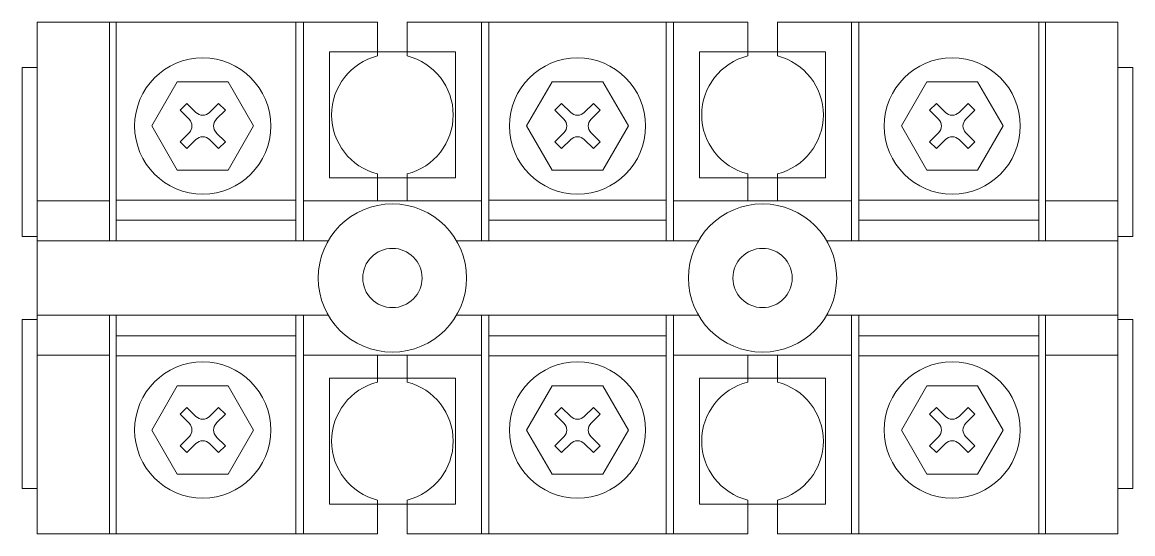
# Model space of a CAD drawing. Header units: inches. Extents: x 0 to 204, y 0 to 94.
import ezdxf

# ---------------------------------------------------------------- set-up
doc = ezdxf.new("R2010")
doc.units = ezdxf.units.IN
doc.layers.add('3', color=9, linetype='Continuous', lineweight=15)
doc.layers.add('hw_VTP', color=7, linetype='Continuous', lineweight=13)

# ---------------------------------------------------------------- blocks, each defined once
blk = doc.blocks.new('1')
at = {"layer": '3'}
for p, q in [((-1.527, 1.069), (-1.069, 1.527)), ((-1.069, 1.527), (-0.458, 0.916)), ((0.458, 0.916), (1.069, 1.527)), ((1.069, 1.527), (1.527, 1.069)), ((-1.527, 1.069), (-0.916, 0.458)), ((0.916, 0.458), (1.527, 1.069)), ((-1.527, -1.069), (-0.916, -0.458)), ((0.916, -0.458), (1.527, -1.069)), ((-1.527, -1.069), (-1.069, -1.527)), ((-1.069, -1.527), (-0.458, -0.916)), ((0.458, -0.916), (1.069, -1.527)), ((1.069, -1.527), (1.527, -1.069))]:
    blk.add_line(p, q, dxfattribs=at)
blk.add_lwpolyline([(-1.715, -2.97), (-3.429, 0), (-1.715, 2.97), (1.715, 2.97), (3.429, 0), (1.715, -2.97)], close=True, dxfattribs=at)
blk.add_circle((0, 0), 4.59, dxfattribs=at)
for centre, start, end in [((0, 1.375), 225, 315), ((-1.375, 0), 315, 45), ((1.375, 0), 135, 225), ((0, -1.375), 45, 135)]:
    blk.add_arc(centre, 0.648, start, end, dxfattribs=at)
blk = doc.blocks.new('CD_3P-500A')
at = {"layer": 'hw_VTP', "linetype": 'Continuous'}
for p, q in [((-65.28, 47), (-65.28, -47)), ((-2.72, 47), (-65.28, 47)), ((-51.97, 47), (-51.97, 6.81)), ((-50.74, 47), (-50.74, 6.81)), ((-17.71, 47), (-17.71, 6.81)), ((-16.35, 47), (-16.35, 6.81)), ((-2.72, 47), (-2.72, 40.81)), ((65.27, 47), (2.72, 47)), ((2.72, 47), (2.72, 40.81)), ((16.35, 47), (16.35, 6.81)), ((17.71, 47), (17.71, 6.81)), ((50.28, 47), (50.28, 6.81)), ((51.64, 47), (51.64, 6.81)), ((65.27, 47), (65.27, 40.81)), ((133.27, 47), (70.72, 47)), ((70.72, 47), (70.72, 40.81)), ((84.34, 47), (84.34, 6.81)), ((85.7, 47), (85.7, 6.81)), ((118.73, 47), (118.73, 6.81)), ((119.96, 6.81), (119.96, 47)), ((133.27, -47), (133.27, 47)), ((2.72, 41.56), (-2.72, 41.56)), ((70.72, 41.56), (65.27, 41.56)), ((-68, 7.63), (-68, 38.69)), ((-68, 38.69), (-65.28, 38.69)), ((136, 38.69), (133.27, 38.69)), ((136, 7.63), (136, 38.69)), ((-2.72, 19.14), (-2.72, 14.17)), ((2.72, 19.14), (2.72, 14.17)), ((65.27, 19.14), (65.27, 14.17)), ((70.72, 19.14), (70.72, 14.17)), ((-50.74, 14.31), (-17.71, 14.31)), ((17.71, 14.31), (50.28, 14.31)), ((85.7, 14.31), (118.73, 14.31)), ((-51.97, 14.17), (-65.28, 14.17)), ((-16.35, 14.17), (16.35, 14.17)), ((84.34, 14.17), (51.64, 14.17)), ((119.96, 14.17), (133.27, 14.17)), ((-50.74, 10.63), (-17.71, 10.63)), ((17.71, 10.63), (50.28, 10.63)), ((85.7, 10.63), (118.73, 10.63)), ((-65.28, 7.63), (-68, 7.63)), ((-65.28, 6.81), (-11.8, 6.81)), ((11.8, 6.81), (56.19, 6.81)), ((79.79, 6.81), (133.27, 6.81)), ((133.27, 7.63), (136, 7.63)), ((-68, -38.69), (-68, -7.63)), ((-65.28, -7.63), (-68, -7.63)), ((-65.28, -6.81), (-11.8, -6.81)), ((-51.97, -6.81), (-51.97, -47)), ((-50.74, -6.81), (-50.74, -47)), ((-17.71, -6.81), (-17.71, -47)), ((-16.35, -6.81), (-16.35, -47)), ((11.8, -6.81), (56.19, -6.81)), ((16.35, -6.81), (16.35, -47)), ((17.71, -6.81), (17.71, -47)), ((50.28, -6.81), (50.28, -47)), ((51.64, -6.81), (51.64, -47)), ((79.79, -6.81), (133.27, -6.81)), ((84.34, -6.81), (84.34, -47)), ((85.7, -6.81), (85.7, -47)), ((118.73, -6.81), (118.73, -47)), ((119.96, -47), (119.96, -6.81)), ((133.27, -7.63), (136, -7.63)), ((136, -38.69), (136, -7.63)), ((-50.74, -10.63), (-17.71, -10.63)), ((17.71, -10.63), (50.28, -10.63)), ((85.7, -10.63), (118.73, -10.63)), ((-51.97, -14.17), (-65.28, -14.17)), ((-16.35, -14.17), (16.35, -14.17)), ((-2.72, -19.14), (-2.72, -14.17)), ((2.72, -19.14), (2.72, -14.17)), ((84.34, -14.17), (51.64, -14.17)), ((65.27, -19.14), (65.27, -14.17)), ((70.72, -19.14), (70.72, -14.17)), ((119.96, -14.17), (133.27, -14.17)), ((-50.74, -14.31), (-17.71, -14.31)), ((17.71, -14.31), (50.28, -14.31)), ((85.7, -14.31), (118.73, -14.31)), ((-68, -38.69), (-65.28, -38.69)), ((136, -38.69), (133.27, -38.69)), ((-2.72, -47), (-2.72, -40.81)), ((2.72, -41.56), (-2.72, -41.56)), ((2.72, -47), (2.72, -40.81)), ((65.27, -47), (65.27, -40.81)), ((70.72, -41.56), (65.27, -41.56)), ((70.72, -47), (70.72, -40.81)), ((-65.28, -47), (-2.72, -47)), ((2.72, -47), (65.27, -47)), ((70.72, -47), (133.27, -47))]:
    blk.add_line(p, q, dxfattribs=at)
for points in [[(-2.72, 41.56), (-11.58, 41.56), (-11.58, 18.39), (11.58, 18.39), (11.58, 41.56), (2.72, 41.56)], [(65.27, 41.56), (56.41, 41.56), (56.41, 18.39), (79.57, 18.39), (79.57, 41.56), (70.72, 41.56)], [(-2.72, -41.56), (-11.58, -41.56), (-11.58, -18.39), (11.58, -18.39), (11.58, -41.56), (2.72, -41.56)], [(65.27, -41.56), (56.41, -41.56), (56.41, -18.39), (79.57, -18.39), (79.57, -41.56), (70.72, -41.56)]]:
    blk.add_lwpolyline(points, dxfattribs=at)
for centre, radius in [((0, 0), 13.62), ((67.99, 0), 13.62), ((0, 0), 5.45), ((67.99, 0), 5.45)]:
    blk.add_circle(centre, radius, dxfattribs=at)
for centre, start, end in [((0, 29.97), 104.117, 255.883), ((0, 29.97), 284.117, 75.883), ((67.99, 29.97), 104.117, 255.883), ((67.99, 29.97), 284.117, 75.883), ((0, -29.97), 104.117, 255.883), ((0, -29.97), 284.117, 75.883), ((67.99, -29.97), 104.117, 255.883), ((67.99, -29.97), 284.117, 75.883)]:
    blk.add_arc(centre, 11.17, start, end, dxfattribs=at)
at = {"layer": 'hw_VTP', "color": 0, "linetype": 'ByBlock'}
for p in [(-51.97, 47), (-16.35, 47), (84.34, 47), (119.96, 47)]:
    blk.add_point(p, dxfattribs=at)
at = {"layer": 'hw_VTP', "xscale": 2.724960406968364, "yscale": 2.724960406968364, "zscale": 2.724960406968364}
for p in [(-34.84, 27.93), (34, 27.93), (102.83, 27.93), (-34.84, -27.93), (34, -27.93), (102.83, -27.93)]:
    blk.add_blockref('1', p, dxfattribs=at)

msp = doc.modelspace()

# ---------------------------------------------------------------- block references
msp.add_blockref('CD_3P-500A', (68, 47))

doc.saveas('drawing.dxf')
